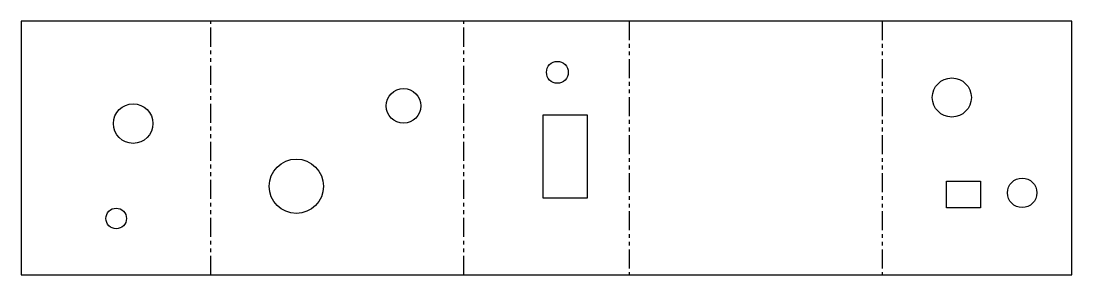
# Model space of a CAD drawing. Header units: millimetres. Extents: x -76 to 100, y 0 to 42.
import ezdxf

# ---------------------------------------------------------------- set-up
doc = ezdxf.new("R2010")
doc.units = ezdxf.units.MM
doc.linetypes.add('PHANTOM', pattern=[6.35, 3.175, -0.635, 0.635, -0.635, 0.635, -0.635])
doc.layers.add('BEND', color=7, linetype='Continuous')
doc.layers.add('CUT', color=7, linetype='Continuous')

msp = doc.modelspace()

# ---------------------------------------------------------------- linework, layer by layer
at = {"layer": 'BEND', "color": 3, "linetype": 'PHANTOM'}
for p, q in [((-44.08, 0), (-44.08, 42.38)), ((-1.88, 0), (-1.88, 42.38)), ((25.72, 42.38), (25.72, 0)), ((67.92, 42.38), (67.92, 0))]:
    msp.add_line(p, q, dxfattribs=at)
at = {"layer": 'CUT'}
for p, q in [((99.57, 42.38), (-75.73, 42.38)), ((-75.73, 42.38), (-75.73, 0)), ((99.57, 0), (99.57, 42.38)), ((11.38, 12.81), (11.38, 26.71)), ((11.38, 26.71), (18.71, 26.71)), ((18.71, 26.71), (18.71, 12.81)), ((78.62, 15.65), (84.3, 15.65)), ((78.62, 11.23), (78.62, 15.65)), ((84.3, 15.65), (84.3, 11.23)), ((18.71, 12.81), (11.38, 12.81)), ((84.3, 11.23), (78.62, 11.23)), ((-75.73, 0), (99.57, 0))]:
    msp.add_line(p, q, dxfattribs=at)
for centre, radius in [((13.73, 33.82), 1.82), ((79.53, 29.62), 3.26), ((-11.93, 28.22), 2.88), ((-57.03, 25.26), 3.3), ((-29.81, 14.81), 4.53), ((91.26, 13.71), 2.46), ((-59.86, 9.43), 1.72)]:
    msp.add_circle(centre, radius, dxfattribs=at)

doc.saveas('drawing.dxf')
